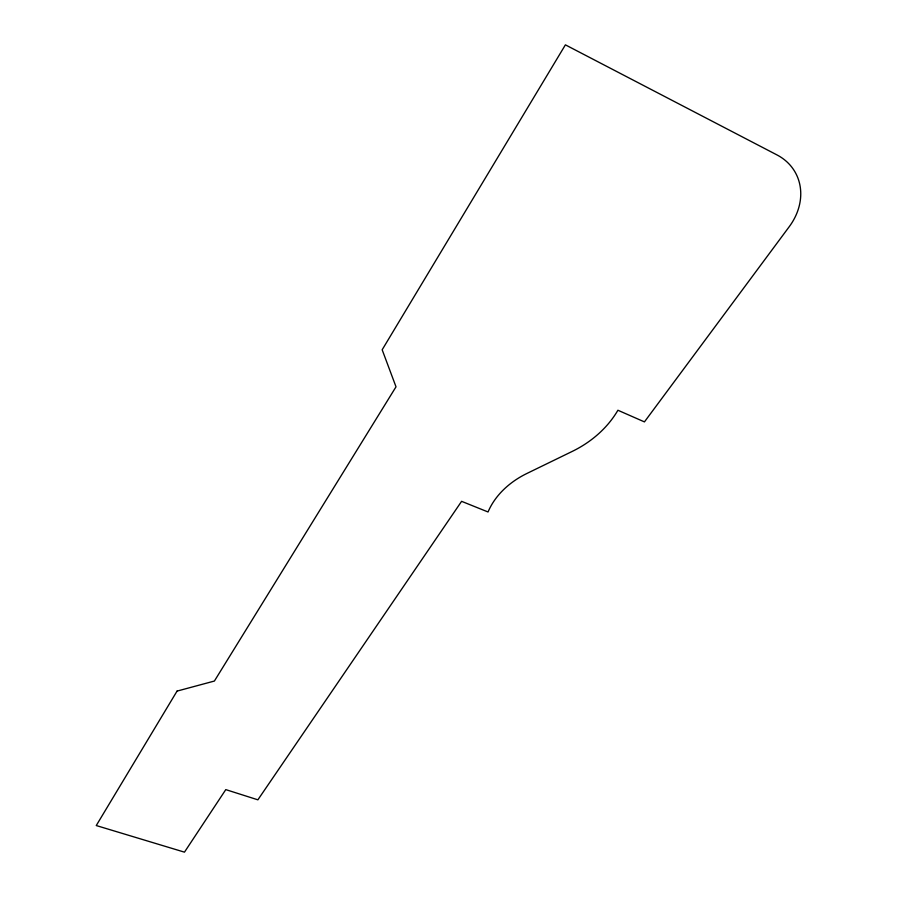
<?xml version="1.0" encoding="UTF-8"?>
<svg xmlns="http://www.w3.org/2000/svg" width="897" height="897" viewBox="0 0 897 897"><rect width="100%" height="100%" fill="white"/><g stroke="black" fill="none" stroke-linecap="round" stroke-linejoin="round"><path stroke-width="1.35" d="M177.057 691.094L96.259 825.543L184.468 852.15L225.786 789.618L257.876 799.821L461.596 501.333L488.046 511.974A81.627 62.969 -10.5 0 1 526.943 473.448L572.208 451.426A104.332 86.807 -11.6 0 0 617.91 410.243L644.438 421.893L789.237 226.694A60.368 50.411 -29.2 0 0 776.959 154.912L565.402 44.85L382.167 349.774L396.014 386.82L214.394 681.047L177.057 691.094"/></g></svg>
